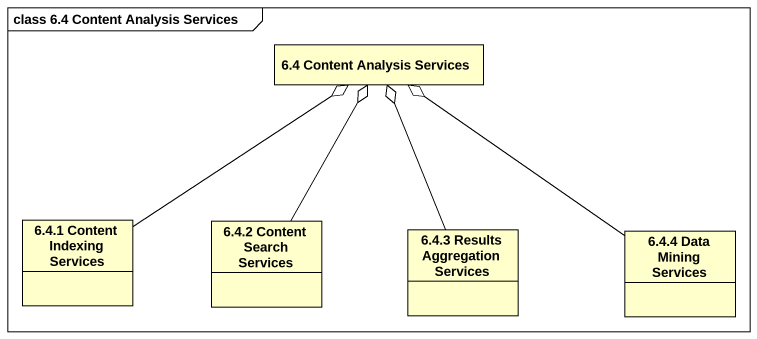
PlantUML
@startuml
mainframe class 6.4 Content Analysis Services
hide circle
hide empty members
class "6.4 Content Analysis Services" as c6_4_Content_Analysis
class "6.4.1 Content Indexing Services" as c6_4_1_Content_Indexing
class "6.4.2 Content Search Services" as c6_4_2_Content_Search
class "6.4.3 Results Aggregation Services" as c6_4_3_Results_Aggregation
class "6.4.4 Data Mining Services" as c6_4_4_Data_Mining_Services
c6_4_1_Content_Indexing -up-o c6_4_Content_Analysis
c6_4_2_Content_Search -up-o c6_4_Content_Analysis
c6_4_3_Results_Aggregation -up-o c6_4_Content_Analysis
c6_4_4_Data_Mining_Services -up-o c6_4_Content_Analysis
@enduml
